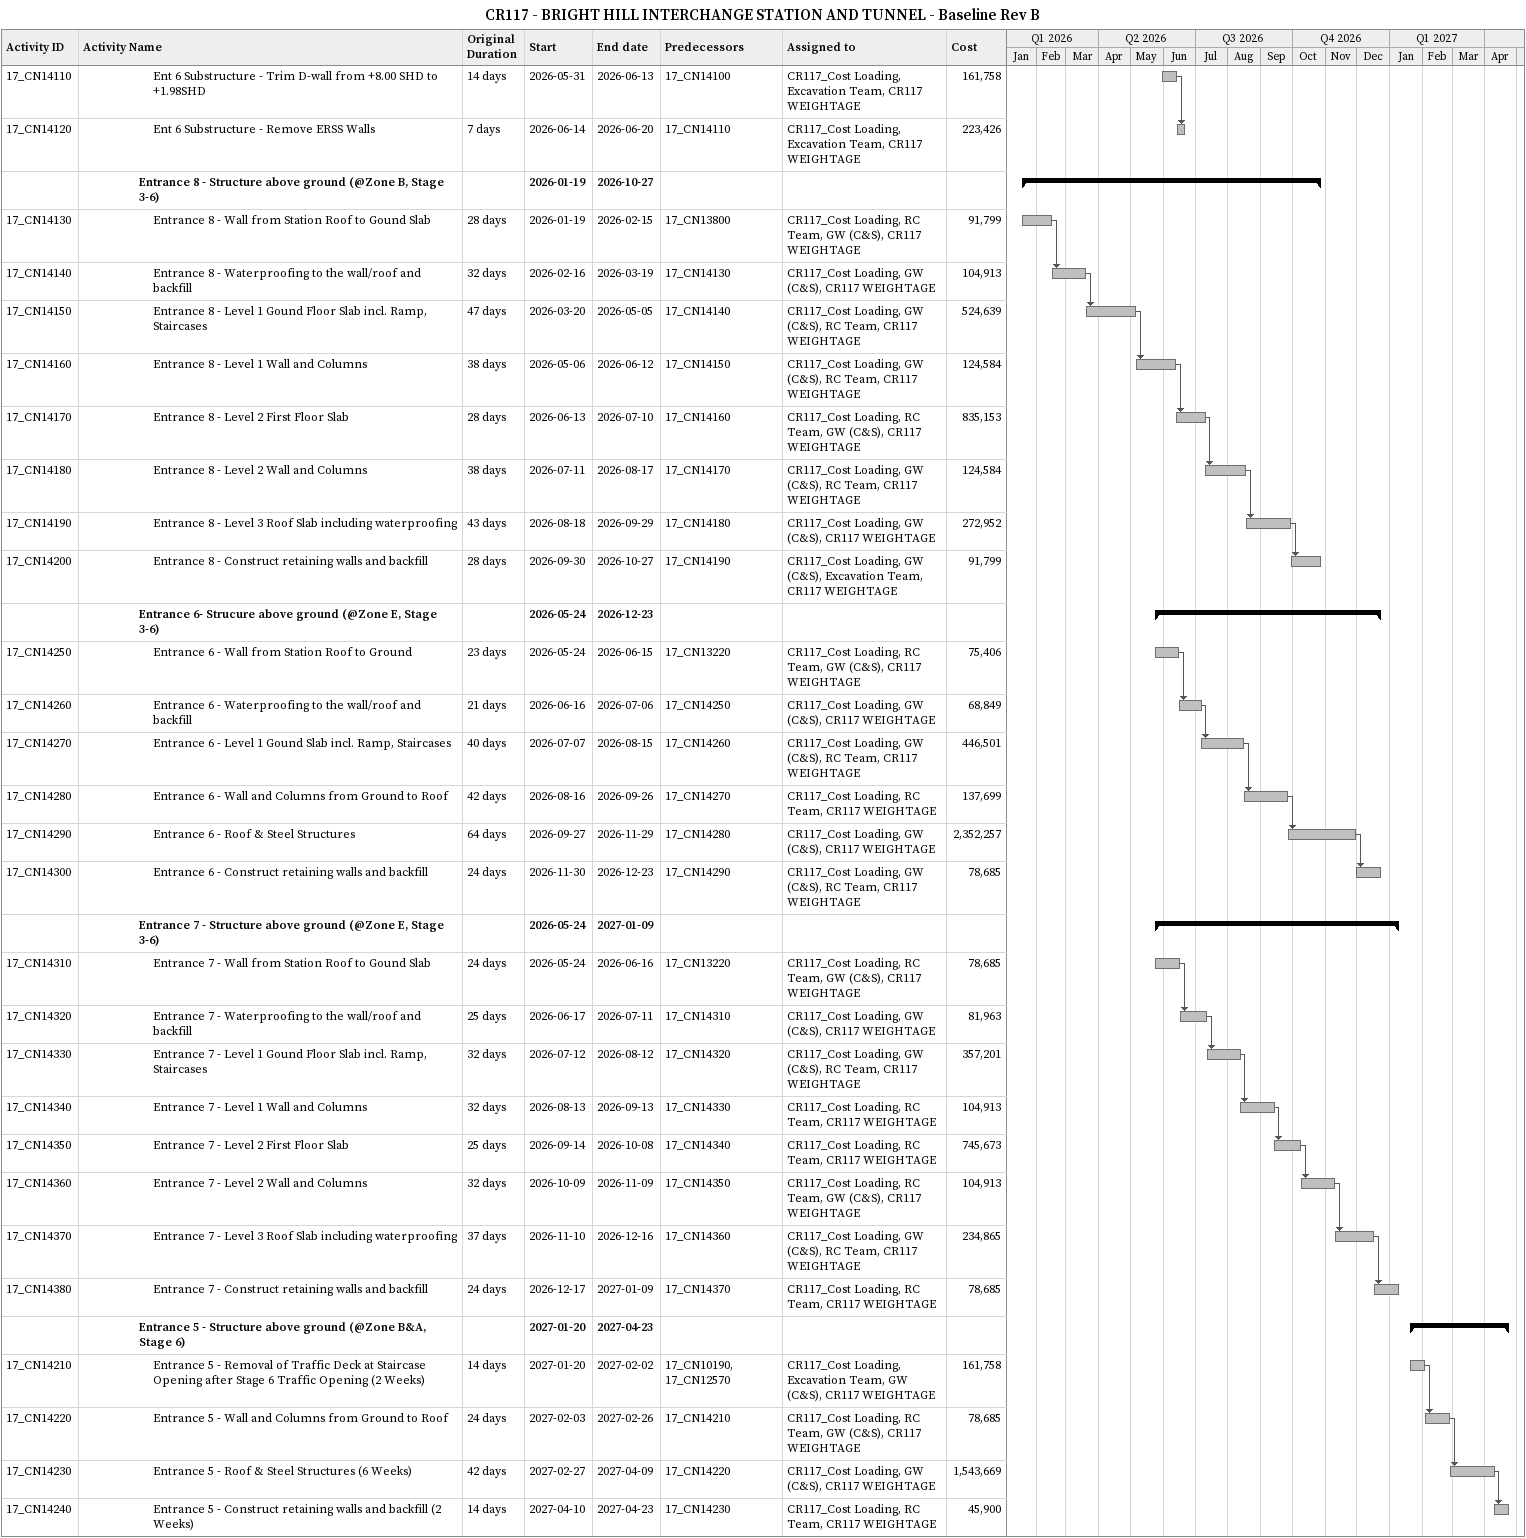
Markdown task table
CR117 - BRIGHT HILL INTERCHANGE STATION AND TUNNEL - Baseline Rev B

| ID | Level | Task | Original duration | Start | Finish | Predecessors | Resources | Cost |
|---|---|---|---|---|---|---|---|---|
| 17_CN14110 | 6 | Ent 6 Substructure - Trim D-wall from +8.00 SHD to +1.98SHD | 14d | 2026-05-31 | 2026-06-13 | 17_CN14100 | CR117_Cost Loading, Excavation Team, CR117 WEIGHTAGE | 161758 |
| 17_CN14120 | 6 | Ent 6 Substructure - Remove ERSS Walls | 7d | 2026-06-14 | 2026-06-20 | 17_CN14110 | CR117_Cost Loading, Excavation Team, CR117 WEIGHTAGE | 223426 |
|  | 5 | **Entrance 8 - Structure above ground (@Zone B, Stage 3-6)** |  | 2026-01-19 | 2026-10-27 |  |  |  |
| 17_CN14130 | 6 | Entrance 8 - Wall from Station Roof to Gound Slab | 28d | 2026-01-19 | 2026-02-15 | 17_CN13800 | CR117_Cost Loading, RC Team, GW (C&S), CR117 WEIGHTAGE | 91799 |
| 17_CN14140 | 6 | Entrance 8 - Waterproofing to the wall/roof and backfill | 32d | 2026-02-16 | 2026-03-19 | 17_CN14130 | CR117_Cost Loading, GW (C&S), CR117 WEIGHTAGE | 104913 |
| 17_CN14150 | 6 | Entrance 8 - Level 1 Gound Floor Slab incl. Ramp, Staircases | 47d | 2026-03-20 | 2026-05-05 | 17_CN14140 | CR117_Cost Loading, GW (C&S), RC Team, CR117 WEIGHTAGE | 524639 |
| 17_CN14160 | 6 | Entrance 8 - Level 1 Wall and Columns | 38d | 2026-05-06 | 2026-06-12 | 17_CN14150 | CR117_Cost Loading, GW (C&S), RC Team, CR117 WEIGHTAGE | 124584 |
| 17_CN14170 | 6 | Entrance 8 - Level 2 First Floor Slab | 28d | 2026-06-13 | 2026-07-10 | 17_CN14160 | CR117_Cost Loading, RC Team, GW (C&S), CR117 WEIGHTAGE | 835153 |
| 17_CN14180 | 6 | Entrance 8 - Level 2 Wall and Columns | 38d | 2026-07-11 | 2026-08-17 | 17_CN14170 | CR117_Cost Loading, GW (C&S), RC Team, CR117 WEIGHTAGE | 124584 |
| 17_CN14190 | 6 | Entrance 8 - Level 3 Roof Slab including waterproofing | 43d | 2026-08-18 | 2026-09-29 | 17_CN14180 | CR117_Cost Loading, GW (C&S), CR117 WEIGHTAGE | 272952 |
| 17_CN14200 | 6 | Entrance 8 - Construct retaining walls and backfill | 28d | 2026-09-30 | 2026-10-27 | 17_CN14190 | CR117_Cost Loading, GW (C&S), Excavation Team, CR117 WEIGHTAGE | 91799 |
|  | 5 | **Entrance 6- Strucure above ground (@Zone E, Stage 3-6)** |  | 2026-05-24 | 2026-12-23 |  |  |  |
| 17_CN14250 | 6 | Entrance 6 - Wall from Station Roof to Ground | 23d | 2026-05-24 | 2026-06-15 | 17_CN13220 | CR117_Cost Loading, RC Team, GW (C&S), CR117 WEIGHTAGE | 75406 |
| 17_CN14260 | 6 | Entrance 6 - Waterproofing to the wall/roof and backfill | 21d | 2026-06-16 | 2026-07-06 | 17_CN14250 | CR117_Cost Loading, GW (C&S), CR117 WEIGHTAGE | 68849 |
| 17_CN14270 | 6 | Entrance 6 - Level 1 Gound Slab incl. Ramp, Staircases | 40d | 2026-07-07 | 2026-08-15 | 17_CN14260 | CR117_Cost Loading, GW (C&S), RC Team, CR117 WEIGHTAGE | 446501 |
| 17_CN14280 | 6 | Entrance 6 - Wall and Columns from Ground to Roof | 42d | 2026-08-16 | 2026-09-26 | 17_CN14270 | CR117_Cost Loading, RC Team, CR117 WEIGHTAGE | 137699 |
| 17_CN14290 | 6 | Entrance 6 - Roof & Steel Structures | 64d | 2026-09-27 | 2026-11-29 | 17_CN14280 | CR117_Cost Loading, GW (C&S), CR117 WEIGHTAGE | 2352257 |
| 17_CN14300 | 6 | Entrance 6 - Construct retaining walls and backfill | 24d | 2026-11-30 | 2026-12-23 | 17_CN14290 | CR117_Cost Loading, GW (C&S), RC Team, CR117 WEIGHTAGE | 78685 |
|  | 5 | **Entrance 7 - Structure above ground (@Zone E, Stage 3-6)** |  | 2026-05-24 | 2027-01-09 |  |  |  |
| 17_CN14310 | 6 | Entrance 7 - Wall from Station Roof to Gound Slab | 24d | 2026-05-24 | 2026-06-16 | 17_CN13220 | CR117_Cost Loading, RC Team, GW (C&S), CR117 WEIGHTAGE | 78685 |
| 17_CN14320 | 6 | Entrance 7 - Waterproofing to the wall/roof and backfill | 25d | 2026-06-17 | 2026-07-11 | 17_CN14310 | CR117_Cost Loading, GW (C&S), CR117 WEIGHTAGE | 81963 |
| 17_CN14330 | 6 | Entrance 7 - Level 1 Gound Floor Slab incl. Ramp, Staircases | 32d | 2026-07-12 | 2026-08-12 | 17_CN14320 | CR117_Cost Loading, GW (C&S), RC Team, CR117 WEIGHTAGE | 357201 |
| 17_CN14340 | 6 | Entrance 7 - Level 1 Wall and Columns | 32d | 2026-08-13 | 2026-09-13 | 17_CN14330 | CR117_Cost Loading, RC Team, CR117 WEIGHTAGE | 104913 |
| 17_CN14350 | 6 | Entrance 7 - Level 2 First Floor Slab | 25d | 2026-09-14 | 2026-10-08 | 17_CN14340 | CR117_Cost Loading, RC Team, CR117 WEIGHTAGE | 745673 |
| 17_CN14360 | 6 | Entrance 7 - Level 2 Wall and Columns | 32d | 2026-10-09 | 2026-11-09 | 17_CN14350 | CR117_Cost Loading, RC Team, GW (C&S), CR117 WEIGHTAGE | 104913 |
| 17_CN14370 | 6 | Entrance 7 - Level 3 Roof Slab including waterproofing | 37d | 2026-11-10 | 2026-12-16 | 17_CN14360 | CR117_Cost Loading, GW (C&S), RC Team, CR117 WEIGHTAGE | 234865 |
| 17_CN14380 | 6 | Entrance 7 - Construct retaining walls and backfill | 24d | 2026-12-17 | 2027-01-09 | 17_CN14370 | CR117_Cost Loading, RC Team, CR117 WEIGHTAGE | 78685 |
|  | 5 | **Entrance 5 - Structure above ground (@Zone B&A, Stage 6)** |  | 2027-01-20 | 2027-04-23 |  |  |  |
| 17_CN14210 | 6 | Entrance 5 - Removal of Traffic Deck at Staircase Opening after Stage 6 Traffic Opening (2 Weeks) | 14d | 2027-01-20 | 2027-02-02 | 17_CN10190, 17_CN12570 | CR117_Cost Loading, Excavation Team, GW (C&S), CR117 WEIGHTAGE | 161758 |
| 17_CN14220 | 6 | Entrance 5 - Wall and Columns from Ground to Roof | 24d | 2027-02-03 | 2027-02-26 | 17_CN14210 | CR117_Cost Loading, RC Team, GW (C&S), CR117 WEIGHTAGE | 78685 |
| 17_CN14230 | 6 | Entrance 5 - Roof & Steel Structures (6 Weeks) | 42d | 2027-02-27 | 2027-04-09 | 17_CN14220 | CR117_Cost Loading, GW (C&S), CR117 WEIGHTAGE | 1543669 |
| 17_CN14240 | 6 | Entrance 5 - Construct retaining walls and backfill (2 Weeks) | 14d | 2027-04-10 | 2027-04-23 | 17_CN14230 | CR117_Cost Loading, RC Team, CR117 WEIGHTAGE | 45900 |
